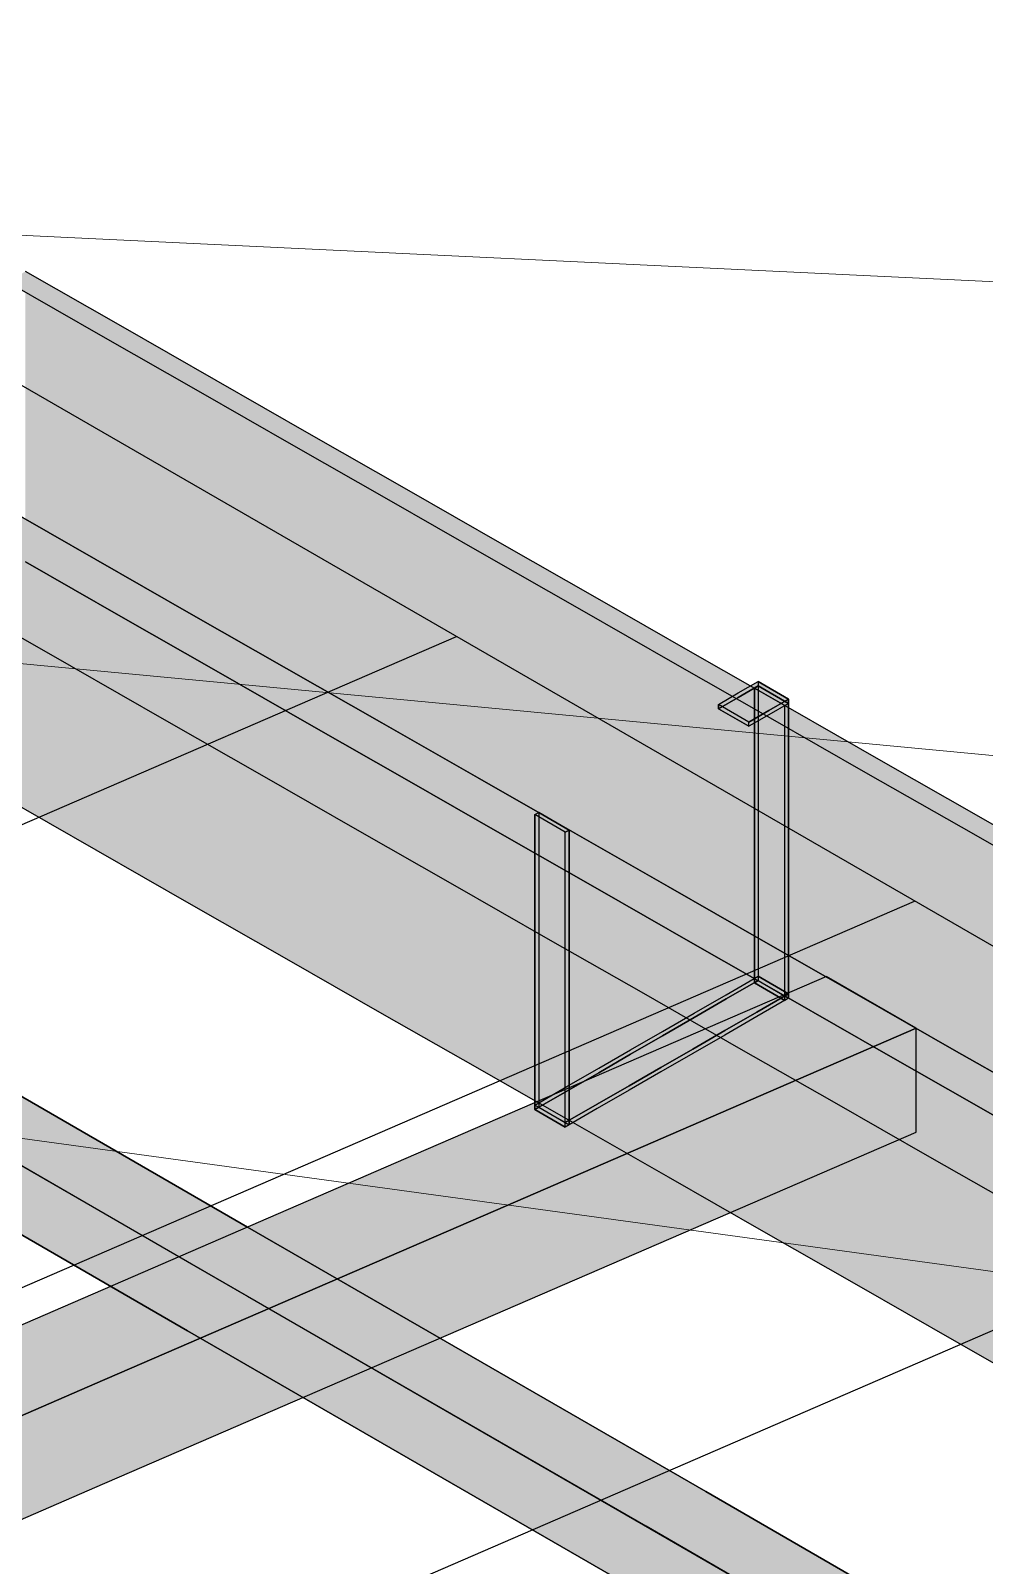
# Model space of a CAD drawing. Header units: metres. Extents: x 0 to 34.2, y 0 to 17.8.
# Drawn here: x 10.699 to 11.389, y 9.204 to 10.314 of the extents above; entities that cross this region are included whole.
import ezdxf

# ---------------------------------------------------------------- set-up
doc = ezdxf.new("R2010")
doc.units = ezdxf.units.M
doc.header["$LTSCALE"] = 0.25
doc.layers.add('ISO-ARISTAS', color=8, linetype='CONTINUOUS')
doc.layers.add('ISO-CONCRETO-SUP', color=254, linetype='CONTINUOUS', true_color=0xe8e8e8)
doc.layers.add('LLAMADAS', color=30, linetype='CONTINUOUS', lineweight=18)

msp = doc.modelspace()

# ---------------------------------------------------------------- linework, layer by layer
at = {"layer": 'ISO-ARISTAS', "color": 250}
for p, q in [((12.1669, 9.2064), (10.3439, 10.2589)), ((10.7641, 10.1007), (10.6952, 10.1401)), ((10.7641, 10.1007), (10.6952, 10.1401)), ((10.6822, 10.1326), (10.7511, 10.0932)), ((10.8331, 10.0613), (10.7641, 10.1007)), ((10.8331, 10.0613), (10.7641, 10.1007)), ((10.7511, 10.0932), (10.8201, 10.0538)), ((10.902, 10.0218), (10.8331, 10.0613)), ((10.902, 10.0218), (10.8331, 10.0613)), ((10.8201, 10.0538), (10.889, 10.0143)), ((10.971, 9.9824), (10.902, 10.0218)), ((10.971, 9.9824), (10.902, 10.0218)), ((10.889, 10.0143), (10.958, 9.9749)), ((11.04, 9.943), (10.971, 9.9824)), ((11.04, 9.943), (10.971, 9.9824)), ((10.7461, 9.9318), (10.6772, 9.9713)), ((10.6772, 9.9713), (10.7461, 9.9318)), ((10.958, 9.9749), (11.027, 9.9355)), ((11.027, 9.9355), (11.0959, 9.8961)), ((11.1089, 9.9036), (11.04, 9.943)), ((11.1089, 9.9036), (11.04, 9.943)), ((10.7641, 9.8907), (10.6952, 9.9301)), ((10.6952, 9.9301), (10.7641, 9.8907)), ((10.8151, 9.8924), (10.7461, 9.9318)), ((10.7461, 9.9318), (10.8151, 9.8924)), ((11.1779, 9.8642), (11.1089, 9.9036)), ((11.1779, 9.8642), (11.1089, 9.9036)), ((10.7285, 9.8544), (10.6595, 9.8938)), ((10.8331, 9.8513), (10.7641, 9.8907)), ((10.7641, 9.8907), (10.8331, 9.8513)), ((10.8841, 9.853), (10.8151, 9.8924)), ((10.8151, 9.8924), (10.8841, 9.853)), ((11.0959, 9.8961), (11.1649, 9.8567)), ((8.9171, 8.9713), (11.0068, 9.8761)), ((11.1649, 9.8567), (11.2338, 9.8173)), ((11.2468, 9.8248), (11.1779, 9.8642)), ((11.2468, 9.8248), (11.1779, 9.8642)), ((10.7975, 9.815), (10.7285, 9.8544)), ((10.902, 9.8118), (10.8331, 9.8513)), ((10.8331, 9.8513), (10.902, 9.8118)), ((10.953, 9.8136), (10.8841, 9.853)), ((10.8841, 9.853), (10.953, 9.8136)), ((11.1963, 9.827), (11.2107, 9.8353)), ((11.1963, 9.827), (11.2107, 9.8353)), ((11.2107, 9.8353), (11.225, 9.8436)), ((11.2107, 9.8353), (11.225, 9.8436)), ((11.225, 9.8404), (11.2107, 9.8321)), ((11.2107, 9.8321), (11.225, 9.8404)), ((11.2223, 9.8389), (11.225, 9.8404)), ((11.2223, 9.8389), (11.225, 9.8404)), ((11.2223, 9.8122), (11.2223, 9.8389)), ((11.2443, 9.8262), (11.2223, 9.8389)), ((11.2223, 9.8389), (11.2223, 9.8122)), ((11.2443, 9.8262), (11.2223, 9.8389)), ((11.225, 9.8436), (11.225, 9.8404)), ((11.247, 9.8309), (11.225, 9.8436)), ((11.225, 9.8436), (11.225, 9.8404)), ((11.225, 9.8436), (11.247, 9.8309)), ((11.225, 9.8404), (11.225, 9.8138)), ((11.247, 9.8277), (11.225, 9.8404)), ((11.225, 9.8404), (11.225, 9.8138)), ((11.225, 9.8404), (11.247, 9.8277)), ((11.225, 9.8404), (11.247, 9.8277)), ((11.225, 9.8404), (11.247, 9.8277)), ((11.2107, 9.8321), (11.1963, 9.8239)), ((11.1963, 9.8239), (11.2107, 9.8321)), ((11.1963, 9.8239), (11.1963, 9.827)), ((11.2183, 9.8143), (11.1963, 9.827)), ((11.2183, 9.8143), (11.1963, 9.827)), ((11.1963, 9.827), (11.1963, 9.8239)), ((11.2183, 9.8112), (11.1963, 9.8239)), ((11.1963, 9.8239), (11.2183, 9.8112)), ((11.2327, 9.8226), (11.2183, 9.8143)), ((11.2183, 9.8143), (11.2327, 9.8226)), ((11.247, 9.8309), (11.2327, 9.8226)), ((11.2327, 9.8226), (11.247, 9.8309)), ((11.247, 9.8277), (11.2327, 9.8194)), ((11.247, 9.8277), (11.2327, 9.8194)), ((11.2443, 9.8262), (11.247, 9.8277)), ((11.247, 9.8277), (11.2443, 9.8262)), ((11.2443, 9.7995), (11.2443, 9.8262)), ((11.2443, 9.7995), (11.2443, 9.8262)), ((11.3158, 9.7853), (11.2468, 9.8248)), ((11.3158, 9.7853), (11.2468, 9.8248)), ((11.247, 9.8277), (11.247, 9.8309)), ((11.247, 9.8309), (11.247, 9.8277)), ((11.247, 9.8011), (11.247, 9.8277)), ((11.247, 9.8277), (11.247, 9.8011)), ((10.8664, 9.7756), (10.7975, 9.815)), ((10.971, 9.7724), (10.902, 9.8118)), ((10.902, 9.8118), (10.971, 9.7724)), ((11.022, 9.7742), (10.953, 9.8136)), ((10.953, 9.8136), (11.022, 9.7742)), ((11.2327, 9.8194), (11.2183, 9.8112)), ((11.2327, 9.8194), (11.2183, 9.8112)), ((11.2183, 9.8112), (11.2183, 9.8143)), ((11.2183, 9.8112), (11.2183, 9.8143)), ((11.2223, 9.7856), (11.2223, 9.8122)), ((11.2223, 9.8122), (11.2223, 9.7856)), ((11.225, 9.8138), (11.225, 9.7871)), ((11.225, 9.8138), (11.225, 9.7871)), ((11.2338, 9.8173), (11.3028, 9.7778)), ((11.247, 9.7744), (11.247, 9.8011)), ((11.247, 9.8011), (11.247, 9.7744)), ((11.2443, 9.7729), (11.2443, 9.7995)), ((11.2443, 9.7729), (11.2443, 9.7995)), ((11.2223, 9.7589), (11.2223, 9.7856)), ((11.2223, 9.7856), (11.2223, 9.7589)), ((11.225, 9.7871), (11.225, 9.7605)), ((11.225, 9.7871), (11.225, 9.7605)), ((11.3028, 9.7778), (11.3718, 9.7384)), ((11.3847, 9.7459), (11.3158, 9.7853)), ((11.3847, 9.7459), (11.3158, 9.7853)), ((10.9354, 9.7362), (10.8664, 9.7756)), ((11.04, 9.733), (10.971, 9.7724)), ((10.971, 9.7724), (11.04, 9.733)), ((11.0909, 9.7348), (11.022, 9.7742)), ((11.022, 9.7742), (11.0909, 9.7348)), ((11.2443, 9.7462), (11.2443, 9.7729)), ((11.2443, 9.7462), (11.2443, 9.7729)), ((11.247, 9.7478), (11.247, 9.7744)), ((11.247, 9.7744), (11.247, 9.7478)), ((10.6772, 9.7613), (10.7461, 9.7218)), ((10.6772, 9.7613), (10.7461, 9.7218)), ((11.2223, 9.7323), (11.2223, 9.7589)), ((11.2223, 9.7589), (11.2223, 9.7323)), ((11.225, 9.7605), (11.225, 9.7339)), ((11.225, 9.7605), (11.225, 9.7339)), ((11.0636, 9.7473), (11.0664, 9.7489)), ((11.0636, 9.7473), (11.0664, 9.7489)), ((11.0636, 9.7206), (11.0636, 9.7473)), ((11.0856, 9.7346), (11.0636, 9.7473)), ((11.0636, 9.7473), (11.0636, 9.7206)), ((11.0856, 9.7346), (11.0636, 9.7473)), ((11.0664, 9.7489), (11.0664, 9.7222)), ((11.0884, 9.7362), (11.0664, 9.7489)), ((11.0664, 9.7489), (11.0664, 9.7222)), ((11.0664, 9.7489), (11.0884, 9.7362)), ((11.2443, 9.7196), (11.2443, 9.7462)), ((11.2443, 9.7196), (11.2443, 9.7462)), ((11.247, 9.7212), (11.247, 9.7478)), ((11.247, 9.7478), (11.247, 9.7212)), ((11.4537, 9.7065), (11.3847, 9.7459)), ((11.4537, 9.7065), (11.3847, 9.7459)), ((11.0043, 9.6968), (10.9354, 9.7362)), ((11.0856, 9.7346), (11.0884, 9.7362)), ((11.0884, 9.7362), (11.0856, 9.7346)), ((11.0856, 9.7079), (11.0856, 9.7346)), ((11.0856, 9.7079), (11.0856, 9.7346)), ((11.0884, 9.7095), (11.0884, 9.7362)), ((11.0884, 9.7362), (11.0884, 9.7095)), ((11.1599, 9.6953), (11.0909, 9.7348)), ((11.0909, 9.7348), (11.1599, 9.6953)), ((11.225, 9.7339), (11.225, 9.7072)), ((11.225, 9.7339), (11.225, 9.7072)), ((11.3718, 9.7384), (11.4407, 9.699)), ((11.1089, 9.6936), (11.04, 9.733)), ((11.04, 9.733), (11.1089, 9.6936)), ((11.0664, 9.7222), (11.0664, 9.6956)), ((11.0664, 9.7222), (11.0664, 9.6956)), ((11.2223, 9.7056), (11.2223, 9.7323)), ((11.2223, 9.7323), (11.2223, 9.7056)), ((10.7461, 9.7218), (10.8151, 9.6824)), ((10.7461, 9.7218), (10.8151, 9.6824)), ((11.0636, 9.694), (11.0636, 9.7206)), ((11.0636, 9.7206), (11.0636, 9.694)), ((11.2443, 9.6929), (11.2443, 9.7196)), ((11.2443, 9.6929), (11.2443, 9.7196)), ((11.247, 9.6945), (11.247, 9.7212)), ((11.247, 9.7212), (11.247, 9.6945)), ((11.0856, 9.6813), (11.0856, 9.7079)), ((11.0856, 9.6813), (11.0856, 9.7079)), ((11.0884, 9.6829), (11.0884, 9.7095)), ((11.0884, 9.7095), (11.0884, 9.6829)), ((11.2223, 9.679), (11.2223, 9.7056)), ((11.2223, 9.7056), (11.2223, 9.679)), ((11.225, 9.7072), (11.225, 9.6806)), ((11.225, 9.7072), (11.225, 9.6806)), ((11.0733, 9.6573), (11.0043, 9.6968)), ((11.0636, 9.6673), (11.0636, 9.694)), ((11.0636, 9.694), (11.0636, 9.6673)), ((11.0664, 9.6956), (11.0664, 9.6689)), ((11.0664, 9.6956), (11.0664, 9.6689)), ((11.1779, 9.6542), (11.1089, 9.6936)), ((11.1089, 9.6936), (11.1779, 9.6542)), ((11.2289, 9.6559), (11.1599, 9.6953)), ((11.1599, 9.6953), (11.2289, 9.6559)), ((11.2443, 9.6663), (11.2443, 9.6929)), ((11.2443, 9.6663), (11.2443, 9.6929)), ((11.247, 9.6679), (11.247, 9.6945)), ((11.247, 9.6945), (11.247, 9.6679)), ((9.2485, 8.7799), (11.3382, 9.6848)), ((10.8151, 9.6824), (10.8841, 9.643)), ((10.8151, 9.6824), (10.8841, 9.643)), ((11.0856, 9.6546), (11.0856, 9.6813)), ((11.0856, 9.6546), (11.0856, 9.6813)), ((11.0884, 9.6562), (11.0884, 9.6829)), ((11.0884, 9.6829), (11.0884, 9.6562)), ((11.2223, 9.6523), (11.2223, 9.679)), ((11.2223, 9.679), (11.2223, 9.6523)), ((11.225, 9.6806), (11.225, 9.6539)), ((11.225, 9.6806), (11.225, 9.6539)), ((11.0636, 9.6407), (11.0636, 9.6673)), ((11.0636, 9.6673), (11.0636, 9.6407)), ((11.0664, 9.6689), (11.0664, 9.6423)), ((11.0664, 9.6689), (11.0664, 9.6423)), ((11.247, 9.6412), (11.247, 9.6679)), ((11.247, 9.6679), (11.247, 9.6412)), ((11.1423, 9.6179), (11.0733, 9.6573)), ((11.0884, 9.6296), (11.0884, 9.6562)), ((11.0884, 9.6562), (11.0884, 9.6296)), ((11.2978, 9.6165), (11.2289, 9.6559)), ((11.2289, 9.6559), (11.2978, 9.6165)), ((11.2443, 9.6396), (11.2443, 9.6663)), ((11.2443, 9.6396), (11.2443, 9.6663)), ((11.0856, 9.628), (11.0856, 9.6546)), ((11.0856, 9.628), (11.0856, 9.6546)), ((11.2468, 9.6148), (11.1779, 9.6542)), ((11.1779, 9.6542), (11.2468, 9.6148)), ((11.2223, 9.6257), (11.2223, 9.6523)), ((11.2223, 9.6523), (11.2223, 9.6257)), ((11.225, 9.6539), (11.225, 9.6273)), ((11.225, 9.6539), (11.225, 9.6273)), ((10.8559, 9.449), (10.5244, 9.6404)), ((10.5244, 9.6404), (10.8559, 9.449)), ((10.8841, 9.643), (10.953, 9.6036)), ((10.8841, 9.643), (10.953, 9.6036)), ((11.0636, 9.614), (11.0636, 9.6407)), ((11.0636, 9.6407), (11.0636, 9.614)), ((11.0664, 9.6423), (11.0664, 9.6156)), ((11.0664, 9.6423), (11.0664, 9.6156)), ((11.2443, 9.613), (11.2443, 9.6396)), ((11.2443, 9.613), (11.2443, 9.6396)), ((11.247, 9.6146), (11.247, 9.6412)), ((11.247, 9.6412), (11.247, 9.6146)), ((11.2744, 9.6303), (10.9775, 9.5017)), ((11.0856, 9.6013), (11.0856, 9.628)), ((11.0856, 9.6013), (11.0856, 9.628)), ((11.0884, 9.6029), (11.0884, 9.6296)), ((11.0884, 9.6296), (11.0884, 9.6029)), ((11.202, 9.6171), (11.225, 9.6304)), ((11.202, 9.6171), (11.225, 9.6304)), ((11.225, 9.6273), (11.202, 9.614)), ((11.202, 9.614), (11.225, 9.6273)), ((11.2223, 9.6257), (11.225, 9.6273)), ((11.225, 9.6273), (11.2223, 9.6257)), ((11.2443, 9.613), (11.2223, 9.6257)), ((11.2223, 9.6257), (11.2443, 9.613)), ((11.247, 9.6177), (11.225, 9.6304)), ((11.225, 9.6304), (11.225, 9.6273)), ((11.225, 9.6304), (11.225, 9.6273)), ((11.225, 9.6304), (11.247, 9.6177)), ((11.225, 9.6273), (11.247, 9.6146)), ((11.225, 9.6273), (11.247, 9.6146)), ((11.225, 9.6273), (11.247, 9.6146)), ((11.225, 9.6273), (11.247, 9.6146)), ((11.3394, 9.5928), (11.2744, 9.6303)), ((10.8125, 9.424), (10.4811, 9.6154)), ((10.8125, 9.424), (10.4811, 9.6154)), ((11.0636, 9.5874), (11.0636, 9.614)), ((11.0636, 9.614), (11.0636, 9.5874)), ((11.0664, 9.6156), (11.0664, 9.589)), ((11.0664, 9.6156), (11.0664, 9.589)), ((11.2112, 9.5785), (11.1423, 9.6179)), ((11.1789, 9.6038), (11.202, 9.6171)), ((11.1789, 9.6038), (11.202, 9.6171)), ((11.202, 9.614), (11.1789, 9.6006)), ((11.1789, 9.6006), (11.202, 9.614)), ((11.247, 9.6177), (11.224, 9.6044)), ((11.224, 9.6044), (11.247, 9.6177)), ((11.247, 9.6146), (11.224, 9.6013)), ((11.247, 9.6146), (11.224, 9.6013)), ((11.247, 9.6146), (11.2443, 9.613)), ((11.247, 9.6146), (11.2443, 9.613)), ((11.3158, 9.5753), (11.2468, 9.6148)), ((11.2468, 9.6148), (11.3158, 9.5753)), ((11.247, 9.6146), (11.247, 9.6177)), ((11.247, 9.6177), (11.247, 9.6146)), ((11.3668, 9.5771), (11.2978, 9.6165)), ((11.2978, 9.6165), (11.3668, 9.5771)), ((10.953, 9.6036), (11.022, 9.5642)), ((10.953, 9.6036), (11.022, 9.5642)), ((11.0856, 9.5747), (11.0856, 9.6013)), ((11.0856, 9.5747), (11.0856, 9.6013)), ((11.0884, 9.5763), (11.0884, 9.6029)), ((11.0884, 9.6029), (11.0884, 9.5763)), ((11.1559, 9.5905), (11.1789, 9.6038)), ((11.1559, 9.5905), (11.1789, 9.6038)), ((11.1789, 9.6006), (11.1559, 9.5873)), ((11.1559, 9.5873), (11.1789, 9.6006)), ((11.224, 9.6044), (11.2009, 9.5911)), ((11.2009, 9.5911), (11.224, 9.6044)), ((11.224, 9.6013), (11.2009, 9.5879)), ((11.224, 9.6013), (11.2009, 9.5879)), ((10.5244, 9.5904), (10.8559, 9.399)), ((10.5244, 9.5904), (10.8559, 9.399)), ((11.0424, 9.4642), (11.3394, 9.5928)), ((11.3394, 9.5928), (11.0424, 9.4642)), ((11.0664, 9.589), (11.0664, 9.5623)), ((11.0664, 9.589), (11.0664, 9.5623)), ((11.1328, 9.5772), (11.1559, 9.5905)), ((11.1328, 9.5772), (11.1559, 9.5905)), ((11.2009, 9.5911), (11.1779, 9.5778)), ((11.1779, 9.5778), (11.2009, 9.5911)), ((11.3394, 9.5178), (11.3394, 9.5928)), ((11.0636, 9.5607), (11.0636, 9.5874)), ((11.0636, 9.5874), (11.0636, 9.5607)), ((11.1559, 9.5873), (11.1328, 9.574)), ((11.1328, 9.574), (11.1559, 9.5873)), ((11.2009, 9.5879), (11.1779, 9.5746)), ((11.2009, 9.5879), (11.1779, 9.5746)), ((11.2802, 9.5391), (11.2112, 9.5785)), ((11.0856, 9.548), (11.0856, 9.5747)), ((11.0856, 9.548), (11.0856, 9.5747)), ((11.0884, 9.5496), (11.0884, 9.5763)), ((11.0884, 9.5763), (11.0884, 9.5496)), ((11.1098, 9.5639), (11.1328, 9.5772)), ((11.1098, 9.5639), (11.1328, 9.5772)), ((11.1328, 9.574), (11.1098, 9.5607)), ((11.1098, 9.5607), (11.1328, 9.574)), ((11.1779, 9.5778), (11.1548, 9.5645)), ((11.1548, 9.5645), (11.1779, 9.5778)), ((11.1779, 9.5746), (11.1548, 9.5613)), ((11.1779, 9.5746), (11.1548, 9.5613)), ((11.3847, 9.5359), (11.3158, 9.5753)), ((11.3158, 9.5753), (11.3847, 9.5359)), ((11.4357, 9.5377), (11.3668, 9.5771)), ((11.3668, 9.5771), (11.4357, 9.5377)), ((10.8125, 9.374), (10.4811, 9.5654)), ((10.4811, 9.5654), (10.8125, 9.374)), ((11.022, 9.5642), (11.0909, 9.5248)), ((11.022, 9.5642), (11.0909, 9.5248)), ((11.0636, 9.5341), (11.0636, 9.5607)), ((11.0636, 9.5607), (11.0636, 9.5341)), ((11.0664, 9.5623), (11.0664, 9.5357)), ((11.0664, 9.5623), (11.0664, 9.5357)), ((11.0867, 9.5506), (11.1098, 9.5639)), ((11.0867, 9.5506), (11.1098, 9.5639)), ((11.1098, 9.5607), (11.0867, 9.5474)), ((11.0867, 9.5474), (11.1098, 9.5607)), ((11.1548, 9.5645), (11.1318, 9.5512)), ((11.1318, 9.5512), (11.1548, 9.5645)), ((11.1548, 9.5613), (11.1318, 9.548)), ((11.1548, 9.5613), (11.1318, 9.548)), ((11.0636, 9.5373), (11.0867, 9.5506)), ((11.0636, 9.5373), (11.0867, 9.5506)), ((11.0867, 9.5474), (11.0636, 9.5341)), ((11.0636, 9.5341), (11.0867, 9.5474)), ((11.0856, 9.5214), (11.0856, 9.548)), ((11.0856, 9.5214), (11.0856, 9.548)), ((11.0884, 9.523), (11.0884, 9.5496)), ((11.0884, 9.5496), (11.0884, 9.523)), ((11.1318, 9.5512), (11.1087, 9.5379)), ((11.1087, 9.5379), (11.1318, 9.5512)), ((11.1318, 9.548), (11.1087, 9.5347)), ((11.1318, 9.548), (11.1087, 9.5347)), ((11.0636, 9.5341), (11.0636, 9.5373)), ((11.0856, 9.5246), (11.0636, 9.5373)), ((11.0856, 9.5246), (11.0636, 9.5373)), ((11.0636, 9.5373), (11.0636, 9.5341)), ((11.0636, 9.5341), (11.0664, 9.5357)), ((11.0664, 9.5357), (11.0636, 9.5341)), ((11.0856, 9.5214), (11.0636, 9.5341)), ((11.0856, 9.5214), (11.0636, 9.5341)), ((11.0636, 9.5341), (11.0856, 9.5214)), ((11.0636, 9.5341), (11.0856, 9.5214)), ((11.0664, 9.5357), (11.0884, 9.523)), ((11.0664, 9.5357), (11.0884, 9.523)), ((11.1087, 9.5379), (11.0856, 9.5246)), ((11.0856, 9.5246), (11.1087, 9.5379)), ((11.1087, 9.5347), (11.0856, 9.5214)), ((11.1087, 9.5347), (11.0856, 9.5214)), ((11.3491, 9.4997), (11.2802, 9.5391)), ((11.4537, 9.4965), (11.3847, 9.5359)), ((11.3847, 9.5359), (11.4537, 9.4965)), ((11.0856, 9.5214), (11.0856, 9.5246)), ((11.0856, 9.5214), (11.0856, 9.5246)), ((11.0884, 9.523), (11.0856, 9.5214)), ((11.0884, 9.523), (11.0856, 9.5214)), ((11.0909, 9.5248), (11.1599, 9.4853)), ((11.0909, 9.5248), (11.1599, 9.4853)), ((11.0424, 9.3892), (11.3394, 9.5178)), ((10.9775, 9.5017), (10.6806, 9.3731)), ((9.58, 8.5885), (11.6697, 9.4934)), ((11.4181, 9.4603), (11.3491, 9.4997)), ((11.1599, 9.4853), (11.2289, 9.4459)), ((11.1599, 9.4853), (11.2289, 9.4459)), ((10.7455, 9.3356), (11.0424, 9.4642)), ((11.0424, 9.4642), (10.7455, 9.3356)), ((11.1873, 9.2577), (10.8559, 9.449)), ((10.8559, 9.449), (11.1873, 9.2577)), ((11.2289, 9.4459), (11.2978, 9.4065)), ((11.2289, 9.4459), (11.2978, 9.4065)), ((11.144, 9.2327), (10.8125, 9.424)), ((11.144, 9.2327), (10.8125, 9.424)), ((11.2978, 9.4065), (11.3668, 9.3671)), ((11.2978, 9.4065), (11.3668, 9.3671)), ((10.7455, 9.2606), (11.0424, 9.3892)), ((10.8559, 9.399), (11.1873, 9.2077)), ((10.8559, 9.399), (11.1873, 9.2077)), ((11.144, 9.1827), (10.8125, 9.374)), ((10.8125, 9.374), (11.144, 9.1827)), ((11.3668, 9.3671), (11.4357, 9.3277)), ((11.3668, 9.3671), (11.4357, 9.3277)), ((10.4486, 9.207), (10.7455, 9.3356)), ((10.7455, 9.3356), (10.4486, 9.207)), ((10.4486, 9.132), (10.7455, 9.2606)), ((11.5188, 9.0663), (11.1873, 9.2577)), ((11.1873, 9.2577), (11.5188, 9.0663)), ((11.4755, 9.0413), (11.144, 9.2327)), ((11.4755, 9.0413), (11.144, 9.2327)), ((11.1873, 9.2077), (11.5188, 9.0163)), ((11.1873, 9.2077), (11.5188, 9.0163))]:
    msp.add_line(p, q, dxfattribs=at)
at = {"layer": 'ISO-CONCRETO-SUP', "true_color": 0xbcc0c7}
for points in [[(10.6822, 10.1326), (10.7511, 10.0932), (10.6952, 10.1401), (10.7641, 10.1007)], [(10.7511, 10.0932), (10.8201, 10.0538), (10.7641, 10.1007), (10.8331, 10.0613)], [(10.8201, 10.0538), (10.889, 10.0143), (10.8331, 10.0613), (10.902, 10.0218)], [(10.889, 10.0143), (10.958, 9.9749), (10.902, 10.0218), (10.971, 9.9824)], [(10.958, 9.9749), (11.027, 9.9355), (10.971, 9.9824), (11.04, 9.943)], [(11.027, 9.9355), (11.0959, 9.8961), (11.04, 9.943), (11.1089, 9.9036)], [(10.6432, 9.9001), (10.7122, 9.8607), (10.6952, 9.9301), (10.7641, 9.8907)], [(10.5912, 9.8701), (10.6602, 9.8307), (10.6432, 9.9001), (10.7122, 9.8607)], [(11.0959, 9.8961), (11.1649, 9.8567), (11.1089, 9.9036), (11.1779, 9.8642)], [(10.7122, 9.8607), (10.7811, 9.8213), (10.7641, 9.8907), (10.8331, 9.8513)], [(10.6602, 9.8307), (10.7292, 9.7913), (10.7122, 9.8607), (10.7811, 9.8213)], [(11.1649, 9.8567), (11.2338, 9.8173), (11.1779, 9.8642), (11.2468, 9.8248)], [(10.7811, 9.8213), (10.8501, 9.7818), (10.8331, 9.8513), (10.902, 9.8118)], [(10.6082, 9.8007), (10.6772, 9.7613), (10.6602, 9.8307), (10.7292, 9.7913)], [(11.2338, 9.8173), (11.3028, 9.7778), (11.2468, 9.8248), (11.3158, 9.7853)], [(10.7292, 9.7913), (10.7981, 9.7518), (10.7811, 9.8213), (10.8501, 9.7818)], [(10.8501, 9.7818), (10.919, 9.7424), (10.902, 9.8118), (10.971, 9.7724)], [(10.6772, 9.7613), (10.7461, 9.7218), (10.7292, 9.7913), (10.7981, 9.7518)], [(10.7981, 9.7518), (10.8671, 9.7124), (10.8501, 9.7818), (10.919, 9.7424)], [(11.3028, 9.7778), (11.3718, 9.7384), (11.3158, 9.7853), (11.3847, 9.7459)], [(10.919, 9.7424), (10.988, 9.703), (10.971, 9.7724), (11.04, 9.733)], [(10.7461, 9.7218), (10.8151, 9.6824), (10.7981, 9.7518), (10.8671, 9.7124)], [(11.3718, 9.7384), (11.4407, 9.699), (11.3847, 9.7459), (11.4537, 9.7065)], [(10.8671, 9.7124), (10.936, 9.673), (10.919, 9.7424), (10.988, 9.703)], [(10.988, 9.703), (11.057, 9.6636), (11.04, 9.733), (11.1089, 9.6936)], [(10.8151, 9.6824), (10.8841, 9.643), (10.8671, 9.7124), (10.936, 9.673)], [(10.936, 9.673), (11.005, 9.6336), (10.988, 9.703), (11.057, 9.6636)], [(11.057, 9.6636), (11.1259, 9.6242), (11.1089, 9.6936), (11.1779, 9.6542)], [(10.8841, 9.643), (10.953, 9.6036), (10.936, 9.673), (11.005, 9.6336)], [(11.005, 9.6336), (11.0739, 9.5942), (11.057, 9.6636), (11.1259, 9.6242)], [(11.1259, 9.6242), (11.1949, 9.5848), (11.1779, 9.6542), (11.2468, 9.6148)], [(10.953, 9.6036), (11.022, 9.5642), (11.005, 9.6336), (11.0739, 9.5942)], [(11.0739, 9.5942), (11.1429, 9.5548), (11.1259, 9.6242), (11.1949, 9.5848)], [(11.1949, 9.5848), (11.2638, 9.5453), (11.2468, 9.6148), (11.3158, 9.5753)], [(11.022, 9.5642), (11.0909, 9.5248), (11.0739, 9.5942), (11.1429, 9.5548)], [(11.1429, 9.5548), (11.2119, 9.5153), (11.1949, 9.5848), (11.2638, 9.5453)], [(11.2638, 9.5453), (11.3328, 9.5059), (11.3158, 9.5753), (11.3847, 9.5359)], [(11.0909, 9.5248), (11.1599, 9.4853), (11.1429, 9.5548), (11.2119, 9.5153)], [(11.2119, 9.5153), (11.2808, 9.4759), (11.2638, 9.5453), (11.3328, 9.5059)], [(11.3328, 9.5059), (11.4017, 9.4665), (11.3847, 9.5359), (11.4537, 9.4965)], [(11.1599, 9.4853), (11.2289, 9.4459), (11.2119, 9.5153), (11.2808, 9.4759)], [(11.2808, 9.4759), (11.3498, 9.4365), (11.3328, 9.5059), (11.4017, 9.4665)], [(11.2289, 9.4459), (11.2978, 9.4065), (11.2808, 9.4759), (11.3498, 9.4365)], [(11.3498, 9.4365), (11.4187, 9.3971), (11.4017, 9.4665), (11.4707, 9.4271)], [(11.2978, 9.4065), (11.3668, 9.3671), (11.3498, 9.4365), (11.4187, 9.3971)], [(11.3668, 9.3671), (11.4357, 9.3277), (11.4187, 9.3971), (11.4877, 9.3577)]]:
    msp.add_solid(points, dxfattribs=at)
at = {"layer": 'ISO-CONCRETO-SUP', "true_color": 0xaaadb3}
for points in [[(10.6952, 10.0701), (10.7641, 10.0307), (10.6952, 10.1401), (10.7641, 10.1007)], [(10.7641, 10.0307), (10.8331, 9.9913), (10.7641, 10.1007), (10.8331, 10.0613)], [(10.6952, 10.0001), (10.7641, 9.9607), (10.6952, 10.0701), (10.7641, 10.0307)], [(10.8331, 9.9913), (10.902, 9.9518), (10.8331, 10.0613), (10.902, 10.0218)], [(10.7641, 9.9607), (10.8331, 9.9213), (10.7641, 10.0307), (10.8331, 9.9913)], [(10.902, 9.9518), (10.971, 9.9124), (10.902, 10.0218), (10.971, 9.9824)], [(10.6952, 9.9301), (10.7641, 9.8907), (10.6952, 10.0001), (10.7641, 9.9607)], [(10.8331, 9.9213), (10.902, 9.8818), (10.8331, 9.9913), (10.902, 9.9518)], [(10.971, 9.9124), (11.04, 9.873), (10.971, 9.9824), (11.04, 9.943)], [(10.6772, 9.9013), (10.7461, 9.8618), (10.6772, 9.9713), (10.7461, 9.9318)], [(10.7641, 9.8907), (10.8331, 9.8513), (10.7641, 9.9607), (10.8331, 9.9213)], [(10.902, 9.8818), (10.971, 9.8424), (10.902, 9.9518), (10.971, 9.9124)], [(11.04, 9.873), (11.1089, 9.8336), (11.04, 9.943), (11.1089, 9.9036)], [(10.7461, 9.8618), (10.8151, 9.8224), (10.7461, 9.9318), (10.8151, 9.8924)], [(10.8331, 9.8513), (10.902, 9.8118), (10.8331, 9.9213), (10.902, 9.8818)], [(10.971, 9.8424), (11.04, 9.803), (10.971, 9.9124), (11.04, 9.873)], [(10.6772, 9.8313), (10.7461, 9.7918), (10.6772, 9.9013), (10.7461, 9.8618)], [(11.1089, 9.8336), (11.1779, 9.7942), (11.1089, 9.9036), (11.1779, 9.8642)], [(10.8151, 9.8224), (10.8841, 9.783), (10.8151, 9.8924), (10.8841, 9.853)], [(10.902, 9.8118), (10.971, 9.7724), (10.902, 9.8818), (10.971, 9.8424)], [(11.04, 9.803), (11.1089, 9.7636), (11.04, 9.873), (11.1089, 9.8336)], [(10.7461, 9.7918), (10.8151, 9.7524), (10.7461, 9.8618), (10.8151, 9.8224)], [(11.1779, 9.7942), (11.2468, 9.7548), (11.1779, 9.8642), (11.2468, 9.8248)], [(10.8841, 9.783), (10.953, 9.7436), (10.8841, 9.853), (10.953, 9.8136)], [(10.971, 9.7724), (11.04, 9.733), (10.971, 9.8424), (11.04, 9.803)], [(11.1089, 9.7636), (11.1779, 9.7242), (11.1089, 9.8336), (11.1779, 9.7942)], [(10.6772, 9.7613), (10.7461, 9.7218), (10.6772, 9.8313), (10.7461, 9.7918)], [(10.8151, 9.7524), (10.8841, 9.713), (10.8151, 9.8224), (10.8841, 9.783)], [(11.2468, 9.7548), (11.3158, 9.7153), (11.2468, 9.8248), (11.3158, 9.7853)], [(10.953, 9.7436), (11.022, 9.7042), (10.953, 9.8136), (11.022, 9.7742)], [(11.04, 9.733), (11.1089, 9.6936), (11.04, 9.803), (11.1089, 9.7636)], [(10.7461, 9.7218), (10.8151, 9.6824), (10.7461, 9.7918), (10.8151, 9.7524)], [(11.1779, 9.7242), (11.2468, 9.6848), (11.1779, 9.7942), (11.2468, 9.7548)], [(10.8841, 9.713), (10.953, 9.6736), (10.8841, 9.783), (10.953, 9.7436)], [(11.3158, 9.7153), (11.3847, 9.6759), (11.3158, 9.7853), (11.3847, 9.7459)], [(11.022, 9.7042), (11.0909, 9.6648), (11.022, 9.7742), (11.0909, 9.7348)], [(11.1089, 9.6936), (11.1779, 9.6542), (11.1089, 9.7636), (11.1779, 9.7242)], [(10.8151, 9.6824), (10.8841, 9.643), (10.8151, 9.7524), (10.8841, 9.713)], [(11.2468, 9.6848), (11.3158, 9.6453), (11.2468, 9.7548), (11.3158, 9.7153)], [(11.3847, 9.6759), (11.4537, 9.6365), (11.3847, 9.7459), (11.4537, 9.7065)], [(10.953, 9.6736), (11.022, 9.6342), (10.953, 9.7436), (11.022, 9.7042)], [(11.0909, 9.6648), (11.1599, 9.6253), (11.0909, 9.7348), (11.1599, 9.6953)], [(11.1779, 9.6542), (11.2468, 9.6148), (11.1779, 9.7242), (11.2468, 9.6848)], [(10.8841, 9.643), (10.953, 9.6036), (10.8841, 9.713), (10.953, 9.6736)], [(11.3158, 9.6453), (11.3847, 9.6059), (11.3158, 9.7153), (11.3847, 9.6759)], [(11.022, 9.6342), (11.0909, 9.5948), (11.022, 9.7042), (11.0909, 9.6648)], [(11.1599, 9.6253), (11.2289, 9.5859), (11.1599, 9.6953), (11.2289, 9.6559)], [(11.2468, 9.6148), (11.3158, 9.5753), (11.2468, 9.6848), (11.3158, 9.6453)], [(10.953, 9.6036), (11.022, 9.5642), (10.953, 9.6736), (11.022, 9.6342)], [(11.3847, 9.6059), (11.4537, 9.5665), (11.3847, 9.6759), (11.4537, 9.6365)], [(11.0909, 9.5948), (11.1599, 9.5553), (11.0909, 9.6648), (11.1599, 9.6253)], [(11.2289, 9.5859), (11.2978, 9.5465), (11.2289, 9.6559), (11.2978, 9.6165)], [(11.3158, 9.5753), (11.3847, 9.5359), (11.3158, 9.6453), (11.3847, 9.6059)], [(11.022, 9.5642), (11.0909, 9.5248), (11.022, 9.6342), (11.0909, 9.5948)], [(11.1599, 9.5553), (11.2289, 9.5159), (11.1599, 9.6253), (11.2289, 9.5859)], [(11.2978, 9.5465), (11.3668, 9.5071), (11.2978, 9.6165), (11.3668, 9.5771)], [(11.3847, 9.5359), (11.4537, 9.4965), (11.3847, 9.6059), (11.4537, 9.5665)], [(11.0909, 9.5248), (11.1599, 9.4853), (11.0909, 9.5948), (11.1599, 9.5553)], [(11.2289, 9.5159), (11.2978, 9.4765), (11.2289, 9.5859), (11.2978, 9.5465)], [(11.3668, 9.5071), (11.4357, 9.4677), (11.3668, 9.5771), (11.4357, 9.5377)], [(11.1599, 9.4853), (11.2289, 9.4459), (11.1599, 9.5553), (11.2289, 9.5159)], [(11.2978, 9.4765), (11.3668, 9.4371), (11.2978, 9.5465), (11.3668, 9.5071)], [(11.2289, 9.4459), (11.2978, 9.4065), (11.2289, 9.5159), (11.2978, 9.4765)], [(11.3668, 9.4371), (11.4357, 9.3977), (11.3668, 9.5071), (11.4357, 9.4677)], [(11.2978, 9.4065), (11.3668, 9.3671), (11.2978, 9.4765), (11.3668, 9.4371)], [(11.3668, 9.3671), (11.4357, 9.3277), (11.3668, 9.4371), (11.4357, 9.3977)]]:
    msp.add_solid(points, dxfattribs=at)
at = {"layer": 'ISO-CONCRETO-SUP', "true_color": 0xb6b9c0}
for points in [[(10.6772, 9.9713), (10.7461, 9.9318), (10.6339, 9.9523), (10.7028, 9.9128)], [(10.6339, 9.9523), (10.7028, 9.9128), (10.5906, 9.9333), (10.6595, 9.8938)], [(10.7461, 9.9318), (10.8151, 9.8924), (10.7028, 9.9128), (10.7718, 9.8734)], [(10.7028, 9.9128), (10.7718, 9.8734), (10.6595, 9.8938), (10.7285, 9.8544)], [(10.8151, 9.8924), (10.8841, 9.853), (10.7718, 9.8734), (10.8408, 9.834)], [(10.7718, 9.8734), (10.8408, 9.834), (10.7285, 9.8544), (10.7975, 9.815)], [(10.8841, 9.853), (10.953, 9.8136), (10.8408, 9.834), (10.9097, 9.7946)], [(10.8408, 9.834), (10.9097, 9.7946), (10.7975, 9.815), (10.8664, 9.7756)], [(10.953, 9.8136), (11.022, 9.7742), (10.9097, 9.7946), (10.9787, 9.7552)], [(10.9097, 9.7946), (10.9787, 9.7552), (10.8664, 9.7756), (10.9354, 9.7362)], [(11.022, 9.7742), (11.0909, 9.7348), (10.9787, 9.7552), (11.0476, 9.7158)], [(10.9787, 9.7552), (11.0476, 9.7158), (10.9354, 9.7362), (11.0043, 9.6968)], [(11.0909, 9.7348), (11.1599, 9.6953), (11.0476, 9.7158), (11.1166, 9.6763)], [(11.0476, 9.7158), (11.1166, 9.6763), (11.0043, 9.6968), (11.0733, 9.6573)], [(11.1599, 9.6953), (11.2289, 9.6559), (11.1166, 9.6763), (11.1856, 9.6369)], [(11.1166, 9.6763), (11.1856, 9.6369), (11.0733, 9.6573), (11.1423, 9.6179)], [(11.2289, 9.6559), (11.2978, 9.6165), (11.1856, 9.6369), (11.2545, 9.5975)], [(11.1856, 9.6369), (11.2545, 9.5975), (11.1423, 9.6179), (11.2112, 9.5785)], [(11.2978, 9.6165), (11.3668, 9.5771), (11.2545, 9.5975), (11.3235, 9.5581)], [(11.2545, 9.5975), (11.3235, 9.5581), (11.2112, 9.5785), (11.2802, 9.5391)], [(11.3668, 9.5771), (11.4357, 9.5377), (11.3235, 9.5581), (11.3924, 9.5187)], [(11.3235, 9.5581), (11.3924, 9.5187), (11.2802, 9.5391), (11.3491, 9.4997)], [(11.3924, 9.5187), (11.4614, 9.4793), (11.3491, 9.4997), (11.4181, 9.4603)]]:
    msp.add_solid(points, dxfattribs=at)
at = {"layer": 'ISO-CONCRETO-SUP', "true_color": 0x6a7481}
for points in [[(11.2107, 9.8321), (11.1963, 9.8239), (11.2107, 9.8353), (11.1963, 9.827)], [(11.225, 9.8404), (11.2107, 9.8321), (11.225, 9.8436), (11.2107, 9.8353)], [(11.225, 9.8138), (11.2223, 9.8122), (11.225, 9.8404), (11.2223, 9.8389)], [(11.2327, 9.8194), (11.2183, 9.8112), (11.2327, 9.8226), (11.2183, 9.8143)], [(11.247, 9.8277), (11.2327, 9.8194), (11.247, 9.8309), (11.2327, 9.8226)], [(11.247, 9.8011), (11.2443, 9.7995), (11.247, 9.8277), (11.2443, 9.8262)], [(11.225, 9.7871), (11.2223, 9.7856), (11.225, 9.8138), (11.2223, 9.8122)], [(11.247, 9.7744), (11.2443, 9.7729), (11.247, 9.8011), (11.2443, 9.7995)], [(11.225, 9.7605), (11.2223, 9.7589), (11.225, 9.7871), (11.2223, 9.7856)], [(11.247, 9.7478), (11.2443, 9.7462), (11.247, 9.7744), (11.2443, 9.7729)], [(11.225, 9.7339), (11.2223, 9.7323), (11.225, 9.7605), (11.2223, 9.7589)], [(11.0664, 9.7222), (11.0636, 9.7206), (11.0664, 9.7489), (11.0636, 9.7473)], [(11.247, 9.7212), (11.2443, 9.7196), (11.247, 9.7478), (11.2443, 9.7462)], [(11.0884, 9.7095), (11.0856, 9.7079), (11.0884, 9.7362), (11.0856, 9.7346)], [(11.225, 9.7072), (11.2223, 9.7056), (11.225, 9.7339), (11.2223, 9.7323)], [(11.0664, 9.6956), (11.0636, 9.694), (11.0664, 9.7222), (11.0636, 9.7206)], [(11.247, 9.6945), (11.2443, 9.6929), (11.247, 9.7212), (11.2443, 9.7196)], [(11.0884, 9.6829), (11.0856, 9.6813), (11.0884, 9.7095), (11.0856, 9.7079)], [(11.225, 9.6806), (11.2223, 9.679), (11.225, 9.7072), (11.2223, 9.7056)], [(11.0664, 9.6689), (11.0636, 9.6673), (11.0664, 9.6956), (11.0636, 9.694)], [(11.247, 9.6679), (11.2443, 9.6663), (11.247, 9.6945), (11.2443, 9.6929)], [(11.0884, 9.6562), (11.0856, 9.6546), (11.0884, 9.6829), (11.0856, 9.6813)], [(11.225, 9.6539), (11.2223, 9.6523), (11.225, 9.6806), (11.2223, 9.679)], [(11.0664, 9.6423), (11.0636, 9.6407), (11.0664, 9.6689), (11.0636, 9.6673)], [(11.247, 9.6412), (11.2443, 9.6396), (11.247, 9.6679), (11.2443, 9.6663)], [(11.0884, 9.6296), (11.0856, 9.628), (11.0884, 9.6562), (11.0856, 9.6546)], [(11.225, 9.6273), (11.2223, 9.6257), (11.225, 9.6539), (11.2223, 9.6523)], [(11.0664, 9.6156), (11.0636, 9.614), (11.0664, 9.6423), (11.0636, 9.6407)], [(11.247, 9.6146), (11.2443, 9.613), (11.247, 9.6412), (11.2443, 9.6396)], [(11.0884, 9.6029), (11.0856, 9.6013), (11.0884, 9.6296), (11.0856, 9.628)], [(11.225, 9.6273), (11.202, 9.614), (11.225, 9.6304), (11.202, 9.6171)], [(11.0664, 9.589), (11.0636, 9.5874), (11.0664, 9.6156), (11.0636, 9.614)], [(11.202, 9.614), (11.1789, 9.6006), (11.202, 9.6171), (11.1789, 9.6038)], [(11.247, 9.6146), (11.224, 9.6013), (11.247, 9.6177), (11.224, 9.6044)], [(11.0884, 9.5763), (11.0856, 9.5747), (11.0884, 9.6029), (11.0856, 9.6013)], [(11.1789, 9.6006), (11.1559, 9.5873), (11.1789, 9.6038), (11.1559, 9.5905)], [(11.224, 9.6013), (11.2009, 9.5879), (11.224, 9.6044), (11.2009, 9.5911)], [(11.0664, 9.5623), (11.0636, 9.5607), (11.0664, 9.589), (11.0636, 9.5874)], [(11.1559, 9.5873), (11.1328, 9.574), (11.1559, 9.5905), (11.1328, 9.5772)], [(11.2009, 9.5879), (11.1779, 9.5746), (11.2009, 9.5911), (11.1779, 9.5778)], [(11.0884, 9.5496), (11.0856, 9.548), (11.0884, 9.5763), (11.0856, 9.5747)], [(11.1328, 9.574), (11.1098, 9.5607), (11.1328, 9.5772), (11.1098, 9.5639)], [(11.1779, 9.5746), (11.1548, 9.5613), (11.1779, 9.5778), (11.1548, 9.5645)], [(11.0664, 9.5357), (11.0636, 9.5341), (11.0664, 9.5623), (11.0636, 9.5607)], [(11.1098, 9.5607), (11.0867, 9.5474), (11.1098, 9.5639), (11.0867, 9.5506)], [(11.1548, 9.5613), (11.1318, 9.548), (11.1548, 9.5645), (11.1318, 9.5512)], [(11.0867, 9.5474), (11.0636, 9.5341), (11.0867, 9.5506), (11.0636, 9.5373)], [(11.0884, 9.523), (11.0856, 9.5214), (11.0884, 9.5496), (11.0856, 9.548)], [(11.1318, 9.548), (11.1087, 9.5347), (11.1318, 9.5512), (11.1087, 9.5379)], [(11.1087, 9.5347), (11.0856, 9.5214), (11.1087, 9.5379), (11.0856, 9.5246)]]:
    msp.add_solid(points, dxfattribs=at)
at = {"layer": 'ISO-CONCRETO-SUP', "true_color": 0x838f9f}
for points in [[(11.2107, 9.8353), (11.2327, 9.8226), (11.1963, 9.827), (11.2183, 9.8143)], [(11.225, 9.8436), (11.247, 9.8309), (11.2107, 9.8353), (11.2327, 9.8226)], [(11.225, 9.8404), (11.247, 9.8277), (11.2107, 9.8321), (11.2327, 9.8194)], [(11.225, 9.8404), (11.247, 9.8277), (11.2223, 9.8389), (11.2443, 9.8262)], [(11.2107, 9.8321), (11.2327, 9.8194), (11.1963, 9.8239), (11.2183, 9.8112)], [(11.0664, 9.7489), (11.0884, 9.7362), (11.0636, 9.7473), (11.0856, 9.7346)], [(11.225, 9.6304), (11.247, 9.6177), (11.202, 9.6171), (11.224, 9.6044)], [(11.225, 9.6273), (11.247, 9.6146), (11.202, 9.614), (11.224, 9.6013)], [(11.225, 9.6273), (11.247, 9.6146), (11.2223, 9.6257), (11.2443, 9.613)], [(11.202, 9.6171), (11.224, 9.6044), (11.1789, 9.6038), (11.2009, 9.5911)], [(11.202, 9.614), (11.224, 9.6013), (11.1789, 9.6006), (11.2009, 9.5879)], [(11.1789, 9.6038), (11.2009, 9.5911), (11.1559, 9.5905), (11.1779, 9.5778)], [(11.1789, 9.6006), (11.2009, 9.5879), (11.1559, 9.5873), (11.1779, 9.5746)], [(11.1559, 9.5905), (11.1779, 9.5778), (11.1328, 9.5772), (11.1548, 9.5645)], [(11.1559, 9.5873), (11.1779, 9.5746), (11.1328, 9.574), (11.1548, 9.5613)], [(11.1328, 9.5772), (11.1548, 9.5645), (11.1098, 9.5639), (11.1318, 9.5512)], [(11.1328, 9.574), (11.1548, 9.5613), (11.1098, 9.5607), (11.1318, 9.548)], [(11.1098, 9.5639), (11.1318, 9.5512), (11.0867, 9.5506), (11.1087, 9.5379)], [(11.1098, 9.5607), (11.1318, 9.548), (11.0867, 9.5474), (11.1087, 9.5347)], [(11.0867, 9.5506), (11.1087, 9.5379), (11.0636, 9.5373), (11.0856, 9.5246)], [(11.0867, 9.5474), (11.1087, 9.5347), (11.0636, 9.5341), (11.0856, 9.5214)], [(11.0664, 9.5357), (11.0884, 9.523), (11.0636, 9.5341), (11.0856, 9.5214)]]:
    msp.add_solid(points, dxfattribs=at)
at = {"layer": 'ISO-CONCRETO-SUP', "true_color": 0x768190}
for points in [[(11.2223, 9.8122), (11.2443, 9.7995), (11.2223, 9.8389), (11.2443, 9.8262)], [(11.225, 9.8404), (11.247, 9.8277), (11.225, 9.8436), (11.247, 9.8309)], [(11.225, 9.8138), (11.247, 9.8011), (11.225, 9.8404), (11.247, 9.8277)], [(11.1963, 9.8239), (11.2183, 9.8112), (11.1963, 9.827), (11.2183, 9.8143)], [(11.2223, 9.7856), (11.2443, 9.7729), (11.2223, 9.8122), (11.2443, 9.7995)], [(11.225, 9.7871), (11.247, 9.7744), (11.225, 9.8138), (11.247, 9.8011)], [(11.2223, 9.7589), (11.2443, 9.7462), (11.2223, 9.7856), (11.2443, 9.7729)], [(11.225, 9.7605), (11.247, 9.7478), (11.225, 9.7871), (11.247, 9.7744)], [(11.2223, 9.7323), (11.2443, 9.7196), (11.2223, 9.7589), (11.2443, 9.7462)], [(11.225, 9.7339), (11.247, 9.7212), (11.225, 9.7605), (11.247, 9.7478)], [(11.0636, 9.7206), (11.0856, 9.7079), (11.0636, 9.7473), (11.0856, 9.7346)], [(11.0664, 9.7222), (11.0884, 9.7095), (11.0664, 9.7489), (11.0884, 9.7362)], [(11.225, 9.7072), (11.247, 9.6945), (11.225, 9.7339), (11.247, 9.7212)], [(11.0664, 9.6956), (11.0884, 9.6829), (11.0664, 9.7222), (11.0884, 9.7095)], [(11.2223, 9.7056), (11.2443, 9.6929), (11.2223, 9.7323), (11.2443, 9.7196)], [(11.0636, 9.694), (11.0856, 9.6813), (11.0636, 9.7206), (11.0856, 9.7079)], [(11.2223, 9.679), (11.2443, 9.6663), (11.2223, 9.7056), (11.2443, 9.6929)], [(11.225, 9.6806), (11.247, 9.6679), (11.225, 9.7072), (11.247, 9.6945)], [(11.0636, 9.6673), (11.0856, 9.6546), (11.0636, 9.694), (11.0856, 9.6813)], [(11.0664, 9.6689), (11.0884, 9.6562), (11.0664, 9.6956), (11.0884, 9.6829)], [(11.2223, 9.6523), (11.2443, 9.6396), (11.2223, 9.679), (11.2443, 9.6663)], [(11.225, 9.6539), (11.247, 9.6412), (11.225, 9.6806), (11.247, 9.6679)], [(11.0636, 9.6407), (11.0856, 9.628), (11.0636, 9.6673), (11.0856, 9.6546)], [(11.0664, 9.6423), (11.0884, 9.6296), (11.0664, 9.6689), (11.0884, 9.6562)], [(11.2223, 9.6257), (11.2443, 9.613), (11.2223, 9.6523), (11.2443, 9.6396)], [(11.225, 9.6273), (11.247, 9.6146), (11.225, 9.6539), (11.247, 9.6412)], [(11.0636, 9.614), (11.0856, 9.6013), (11.0636, 9.6407), (11.0856, 9.628)], [(11.0664, 9.6156), (11.0884, 9.6029), (11.0664, 9.6423), (11.0884, 9.6296)], [(11.225, 9.6273), (11.247, 9.6146), (11.225, 9.6304), (11.247, 9.6177)], [(11.0636, 9.5874), (11.0856, 9.5747), (11.0636, 9.614), (11.0856, 9.6013)], [(11.0664, 9.589), (11.0884, 9.5763), (11.0664, 9.6156), (11.0884, 9.6029)], [(11.0664, 9.5623), (11.0884, 9.5496), (11.0664, 9.589), (11.0884, 9.5763)], [(11.0636, 9.5607), (11.0856, 9.548), (11.0636, 9.5874), (11.0856, 9.5747)], [(11.0636, 9.5341), (11.0856, 9.5214), (11.0636, 9.5607), (11.0856, 9.548)], [(11.0664, 9.5357), (11.0884, 9.523), (11.0664, 9.5623), (11.0884, 9.5496)], [(11.0636, 9.5341), (11.0856, 9.5214), (11.0636, 9.5373), (11.0856, 9.5246)]]:
    msp.add_solid(points, dxfattribs=at)
at = {"layer": 'ISO-CONCRETO-SUP', "true_color": 0x6b737d}
for points in [[(10.5244, 9.6404), (10.8559, 9.449), (10.4811, 9.6154), (10.8125, 9.424)], [(10.5244, 9.5904), (10.8559, 9.399), (10.4811, 9.5654), (10.8125, 9.374)], [(10.8559, 9.449), (11.1873, 9.2577), (10.8125, 9.424), (11.144, 9.2327)], [(10.8559, 9.399), (11.1873, 9.2077), (10.8125, 9.374), (11.144, 9.1827)], [(10.4661, 9.2803), (10.7976, 9.0889), (10.4228, 9.2553), (10.7543, 9.0639)], [(11.1873, 9.2577), (11.5188, 9.0663), (11.144, 9.2327), (11.4755, 9.0413)], [(10.4661, 9.2303), (10.7976, 9.0389), (10.4228, 9.2053), (10.7543, 9.0139)], [(11.1873, 9.2077), (11.5188, 9.0163), (11.144, 9.1827), (11.4755, 8.9913)]]:
    msp.add_solid(points, dxfattribs=at)
at = {"layer": 'ISO-CONCRETO-SUP', "true_color": 0x616771}
for points in [[(10.5244, 9.5904), (10.8559, 9.399), (10.5244, 9.6404), (10.8559, 9.449)], [(10.4811, 9.5654), (10.8125, 9.374), (10.4811, 9.6154), (10.8125, 9.424)], [(10.8559, 9.399), (11.1873, 9.2077), (10.8559, 9.449), (11.1873, 9.2577)], [(10.8125, 9.374), (11.144, 9.1827), (10.8125, 9.424), (11.144, 9.2327)], [(10.4661, 9.2303), (10.7976, 9.0389), (10.4661, 9.2803), (10.7976, 9.0889)], [(11.1873, 9.2077), (11.5188, 9.0163), (11.1873, 9.2577), (11.5188, 9.0663)], [(10.4228, 9.2053), (10.7543, 9.0139), (10.4228, 9.2553), (10.7543, 9.0639)], [(11.144, 9.1827), (11.4755, 8.9913), (11.144, 9.2327), (11.4755, 9.0413)]]:
    msp.add_solid(points, dxfattribs=at)
at = {"layer": 'ISO-CONCRETO-SUP', "true_color": 0x686f79}
for points in [[(10.9775, 9.5017), (11.0424, 9.4642), (11.2744, 9.6303), (11.3394, 9.5928)], [(10.6806, 9.3731), (10.7455, 9.3356), (10.9775, 9.5017), (11.0424, 9.4642)], [(10.3836, 9.2445), (10.4486, 9.207), (10.6806, 9.3731), (10.7455, 9.3356)]]:
    msp.add_solid(points, dxfattribs=at)
at = {"layer": 'ISO-CONCRETO-SUP', "true_color": 0x575d65}
for points in [[(11.0424, 9.3892), (11.3394, 9.5178), (11.0424, 9.4642), (11.3394, 9.5928)], [(10.7455, 9.2606), (11.0424, 9.3892), (10.7455, 9.3356), (11.0424, 9.4642)], [(10.4486, 9.132), (10.7455, 9.2606), (10.4486, 9.207), (10.7455, 9.3356)]]:
    msp.add_solid(points, dxfattribs=at)
at = {"layer": 'LLAMADAS'}
for p, q in [((18.48, 9.7945), (7.589, 10.3143)), ((18.48, 9.1202), (6.3866, 10.2637)), ((18.48, 8.4459), (10.2744, 9.5704))]:
    msp.add_line(p, q, dxfattribs=at)

doc.saveas('drawing.dxf')
